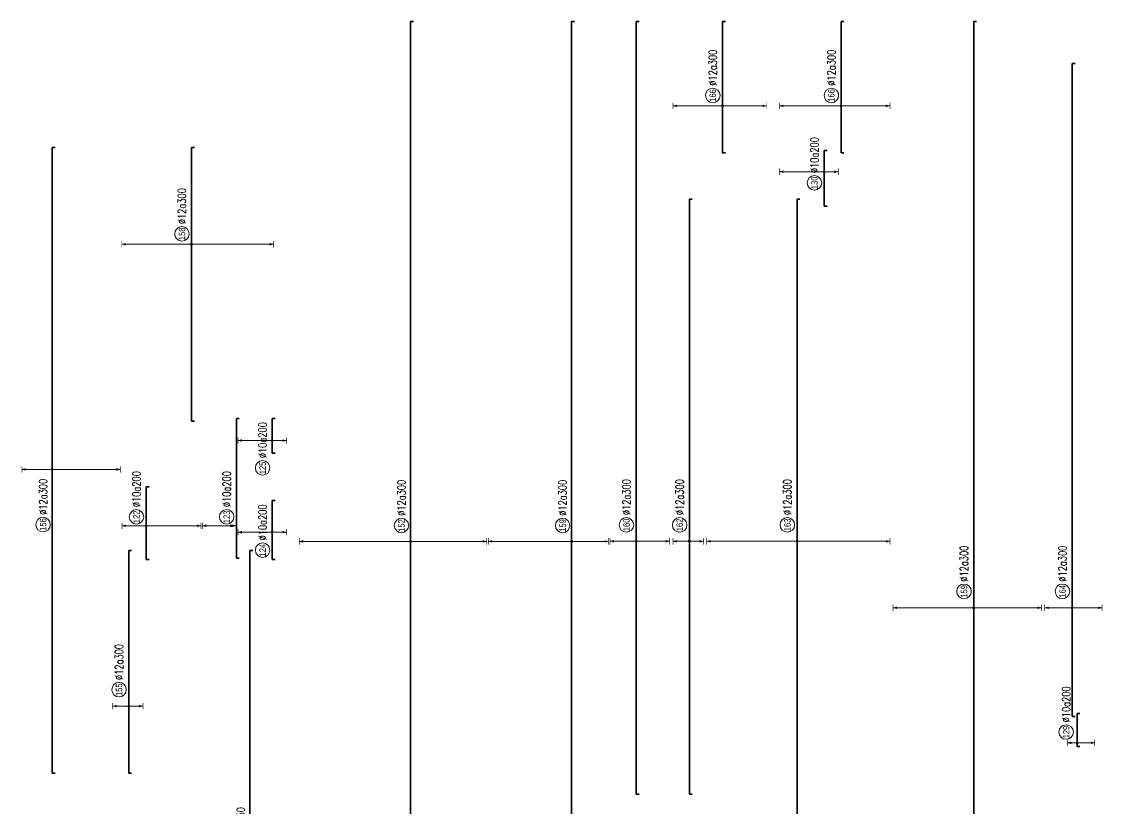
# Model space of a CAD drawing. Header units: millimetres. Extents: x -247377 to 927516, y -864259 to 155594.
# Drawn here: x 118199 to 185189, y -206910 to -158130 of the extents above; entities that cross this region are included whole.
import ezdxf
from ezdxf.enums import TextEntityAlignment as Align

# ---------------------------------------------------------------- set-up
doc = ezdxf.new("R2010")
doc.units = ezdxf.units.MM
doc.header["$MEASUREMENT"] = 0
for name, color, linetype, lineweight in [('NDC_S_DIM', 1, 'Continuous', 15), ('NDC_S_REBAR', 4, 'Continuous', 35), ('NDC_S_VN TEXT', 7, 'Continuous', 20)]:
    doc.layers.add(name, color=color, linetype=linetype, lineweight=lineweight)
doc.styles.add('ARIAL', font='arial.ttf', dxfattribs={"width": 0.8})
doc.styles.add('NDC_EN TXT', font='romans.shx', dxfattribs={"width": 0.8})

# ---------------------------------------------------------------- blocks, each defined once
blk = doc.blocks.new('*U53')
h = blk.add_hatch(color=6)
edge = h.paths.add_edge_path()
edge.add_arc((15.1, 0), 0.3, 0, 360)
at = {"layer": 'NDC_S_DIM', "color": 8}
for q in [(15.1, 9.35), (15.1, -21.12)]:
    blk.add_line((15.1, 0), q, dxfattribs=at)
for points in [[(14.1, 9.35, 0.2, 0.2, 0), (16.1, 9.35, 0, 0, 0)], [(14.1, -21.12, 0.2, 0.2, 0), (16.1, -21.12, 0, 0, 0)]]:
    blk.add_lwpolyline(points, format="xyseb", dxfattribs=at)
at = {"layer": 'NDC_S_DIM'}
blk.add_circle((-1.99, 2.8), 2.25, dxfattribs=at)
at = {"layer": 'NDC_S_DIM', "color": 6}
blk.add_circle((15.1, 0), 0.3, dxfattribs=at)
at = {"layer": 'NDC_S_DIM', "color": 8}
for points in [[(14.7, 8.15), (15.1, 9.35), (15.5, 8.15)], [(14.7, -19.92), (15.1, -21.12), (15.5, -19.92)]]:
    blk.add_solid(points, dxfattribs=at)
at = {"layer": 'NDC_S_REBAR'}
for p, q in [((0, 0), (-79.03, 0)), ((-79.03, 0), (-79.03, -0.9)), ((0, 0), (114.92, 0)), ((114.92, 0), (114.92, -0.9)), ((-79.03, -0.9), (-79.03, -0.9)), ((114.92, -0.9), (114.92, -0.9))]:
    blk.add_line(p, q, dxfattribs=at)
at = {"layer": 'NDC_S_VN TEXT', "style": 'ARIAL', "width": 0.8}
blk.add_attdef('KHT', text='', height=2, dxfattribs=at).set_placement((-1.99, 2.8), align=Align.MIDDLE_CENTER)
at = {"layer": 'NDC_S_VN TEXT', "color": 3, "style": 'NDC_EN TXT', "width": 0.75}
blk.add_attdef('DKT', (1.01, 1.55), '', height=2.5, dxfattribs=at)
blk = doc.blocks.new('*U55')
h = blk.add_hatch(color=6)
edge = h.paths.add_edge_path()
edge.add_arc((-6.91, 0), 0.3, 0, 360)
at = {"layer": 'NDC_S_DIM', "color": 8}
for q in [(-6.91, 30.13), (-6.91, -9.37)]:
    blk.add_line((-6.91, 0), q, dxfattribs=at)
for points in [[(-7.91, 30.13, 0.2, 0.2, 0), (-5.91, 30.13, 0, 0, 0)], [(-7.91, -9.37, 0.2, 0.2, 0), (-5.91, -9.37, 0, 0, 0)]]:
    blk.add_lwpolyline(points, format="xyseb", dxfattribs=at)
at = {"layer": 'NDC_S_DIM'}
blk.add_circle((-1.99, 2.8), 2.25, dxfattribs=at)
at = {"layer": 'NDC_S_DIM', "color": 6}
blk.add_circle((-6.91, 0), 0.3, dxfattribs=at)
at = {"layer": 'NDC_S_DIM', "color": 8}
for points in [[(-7.31, 28.93), (-6.91, 30.13), (-6.51, 28.93)], [(-7.31, -8.17), (-6.91, -9.37), (-6.51, -8.17)]]:
    blk.add_solid(points, dxfattribs=at)
at = {"layer": 'NDC_S_REBAR'}
for p, q in [((0, 0), (-189.33, 0)), ((-189.33, 0), (-189.33, -0.9)), ((0, 0), (91.69, 0)), ((91.69, 0), (91.69, -0.9)), ((-189.33, -0.9), (-189.33, -0.9)), ((91.69, -0.9), (91.69, -0.9))]:
    blk.add_line(p, q, dxfattribs=at)
at = {"layer": 'NDC_S_VN TEXT', "style": 'ARIAL', "width": 0.8}
blk.add_attdef('KHT', text='', height=2, dxfattribs=at).set_placement((-1.99, 2.8), align=Align.MIDDLE_CENTER)
at = {"layer": 'NDC_S_VN TEXT', "color": 3, "style": 'NDC_EN TXT', "width": 0.75}
blk.add_attdef('DKT', (1.01, 1.55), '', height=2.5, dxfattribs=at)
blk = doc.blocks.new('*U56')
h = blk.add_hatch(color=6)
edge = h.paths.add_edge_path()
edge.add_arc((-6.91, 0), 0.3, 0, 360)
at = {"layer": 'NDC_S_DIM', "color": 8}
for q in [(-6.91, 34.42), (-6.91, -23.58)]:
    blk.add_line((-6.91, 0), q, dxfattribs=at)
for points in [[(-7.91, 34.42, 0.2, 0.2, 0), (-5.91, 34.42, 0, 0, 0)], [(-7.91, -23.58, 0.2, 0.2, 0), (-5.91, -23.58, 0, 0, 0)]]:
    blk.add_lwpolyline(points, format="xyseb", dxfattribs=at)
at = {"layer": 'NDC_S_DIM'}
blk.add_circle((-1.99, 2.8), 2.25, dxfattribs=at)
at = {"layer": 'NDC_S_DIM', "color": 6}
blk.add_circle((-6.91, 0), 0.3, dxfattribs=at)
at = {"layer": 'NDC_S_DIM', "color": 8}
for points in [[(-7.31, 33.22), (-6.91, 34.42), (-6.51, 33.22)], [(-7.31, -22.38), (-6.91, -23.58), (-6.51, -22.38)]]:
    blk.add_solid(points, dxfattribs=at)
at = {"layer": 'NDC_S_REBAR'}
for p, q in [((0, 0), (-290.98, 0)), ((-290.98, 0), (-290.98, -0.9)), ((0, 0), (154.22, 0)), ((154.22, 0), (154.22, -0.9)), ((-290.98, -0.9), (-290.98, -0.9)), ((154.22, -0.9), (154.22, -0.9))]:
    blk.add_line(p, q, dxfattribs=at)
at = {"layer": 'NDC_S_VN TEXT', "style": 'ARIAL', "width": 0.8}
blk.add_attdef('KHT', text='', height=2, dxfattribs=at).set_placement((-1.99, 2.8), align=Align.MIDDLE_CENTER)
at = {"layer": 'NDC_S_VN TEXT', "color": 3, "style": 'NDC_EN TXT', "width": 0.75}
blk.add_attdef('DKT', (1.01, 1.55), '', height=2.5, dxfattribs=at)
blk = doc.blocks.new('*U58')
h = blk.add_hatch(color=6)
edge = h.paths.add_edge_path()
edge.add_arc((-6.91, 0), 0.3, 0, 360)
at = {"layer": 'NDC_S_DIM', "color": 8}
for q in [(-6.91, 25.87), (-6.91, -11.38)]:
    blk.add_line((-6.91, 0), q, dxfattribs=at)
for points in [[(-7.91, 25.87, 0.2, 0.2, 0), (-5.91, 25.87, 0, 0, 0)], [(-7.91, -11.38, 0.2, 0.2, 0), (-5.91, -11.38, 0, 0, 0)]]:
    blk.add_lwpolyline(points, format="xyseb", dxfattribs=at)
at = {"layer": 'NDC_S_DIM'}
blk.add_circle((-1.99, 2.8), 2.25, dxfattribs=at)
at = {"layer": 'NDC_S_DIM', "color": 6}
blk.add_circle((-6.91, 0), 0.3, dxfattribs=at)
at = {"layer": 'NDC_S_DIM', "color": 8}
for points in [[(-7.31, 24.67), (-6.91, 25.87), (-6.51, 24.67)], [(-7.31, -10.18), (-6.91, -11.38), (-6.51, -10.18)]]:
    blk.add_solid(points, dxfattribs=at)
at = {"layer": 'NDC_S_REBAR'}
for p, q in [((0, 0), (-153.98, 0)), ((-153.98, 0), (-153.98, -0.9)), ((0, 0), (154.22, 0)), ((154.22, 0), (154.22, -0.9)), ((-153.98, -0.9), (-153.98, -0.9)), ((154.22, -0.9), (154.22, -0.9))]:
    blk.add_line(p, q, dxfattribs=at)
at = {"layer": 'NDC_S_VN TEXT', "style": 'ARIAL', "width": 0.8}
blk.add_attdef('KHT', text='', height=2, dxfattribs=at).set_placement((-1.99, 2.8), align=Align.MIDDLE_CENTER)
at = {"layer": 'NDC_S_VN TEXT', "color": 3, "style": 'NDC_EN TXT', "width": 0.75}
blk.add_attdef('DKT', (1.01, 1.55), '', height=2.5, dxfattribs=at)
blk = doc.blocks.new('*U60')
h = blk.add_hatch(color=6)
edge = h.paths.add_edge_path()
edge.add_arc((-2.99, 0), 0.3, 0, 360)
at = {"layer": 'NDC_S_DIM', "color": 8}
for q in [(-2.99, 8.09), (-2.99, -10.41)]:
    blk.add_line((-2.99, 0), q, dxfattribs=at)
for points in [[(-3.99, 8.09, 0.2, 0.2, 0), (-1.99, 8.09, 0, 0, 0)], [(-3.99, -10.41, 0.2, 0.2, 0), (-1.99, -10.41, 0, 0, 0)]]:
    blk.add_lwpolyline(points, format="xyseb", dxfattribs=at)
at = {"layer": 'NDC_S_DIM'}
blk.add_circle((2.1, 3), 2.25, dxfattribs=at)
at = {"layer": 'NDC_S_DIM', "color": 6}
blk.add_circle((-2.99, 0), 0.3, dxfattribs=at)
at = {"layer": 'NDC_S_DIM', "color": 8}
for points in [[(-3.39, 6.89), (-2.99, 8.09), (-2.59, 6.89)], [(-3.39, -9.21), (-2.99, -10.41), (-2.59, -9.21)]]:
    blk.add_solid(points, dxfattribs=at)
at = {"layer": 'NDC_S_REBAR'}
for p, q in [((0, 0), (-81.33, 0)), ((-81.33, 0), (-81.33, -0.9)), ((0, 0), (158.12, 0)), ((158.12, 0), (158.12, -0.9)), ((-81.33, -0.9), (-81.33, -0.9)), ((158.12, -0.9), (158.12, -0.9))]:
    blk.add_line(p, q, dxfattribs=at)
at = {"layer": 'NDC_S_VN TEXT', "style": 'ARIAL', "width": 0.8}
blk.add_attdef('KHT', text='', height=2, dxfattribs=at).set_placement((2.1, 3), align=Align.MIDDLE_CENTER)
at = {"layer": 'NDC_S_VN TEXT', "color": 3, "style": 'NDC_EN TXT', "width": 0.75}
blk.add_attdef('DKT', (5.1, 1.75), '', height=2.5, dxfattribs=at)
blk = doc.blocks.new('*U61')
h = blk.add_hatch(color=6)
edge = h.paths.add_edge_path()
edge.add_arc((-2.99, 0), 0.3, 0, 360)
at = {"layer": 'NDC_S_DIM', "color": 8}
for q in [(-2.99, 5.09), (-2.99, -4.41)]:
    blk.add_line((-2.99, 0), q, dxfattribs=at)
for points in [[(-3.99, 5.09, 0.2, 0.2, 0), (-1.99, 5.09, 0, 0, 0)], [(-3.99, -4.41, 0.2, 0.2, 0), (-1.99, -4.41, 0, 0, 0)]]:
    blk.add_lwpolyline(points, format="xyseb", dxfattribs=at)
at = {"layer": 'NDC_S_DIM'}
blk.add_circle((2.1, 3), 2.25, dxfattribs=at)
at = {"layer": 'NDC_S_DIM', "color": 6}
blk.add_circle((-2.99, 0), 0.3, dxfattribs=at)
at = {"layer": 'NDC_S_DIM', "color": 8}
for points in [[(-3.39, 3.89), (-2.99, 5.09), (-2.59, 3.89)], [(-3.39, -3.21), (-2.99, -4.41), (-2.59, -3.21)]]:
    blk.add_solid(points, dxfattribs=at)
at = {"layer": 'NDC_S_REBAR'}
for p, q in [((0, 0), (-81.33, 0)), ((-81.33, 0), (-81.33, -0.9)), ((0, 0), (103.12, 0)), ((103.12, 0), (103.12, -0.9)), ((-81.33, -0.9), (-81.33, -0.9)), ((103.12, -0.9), (103.12, -0.9))]:
    blk.add_line(p, q, dxfattribs=at)
at = {"layer": 'NDC_S_VN TEXT', "style": 'ARIAL', "width": 0.8}
blk.add_attdef('KHT', text='', height=2, dxfattribs=at).set_placement((2.1, 3), align=Align.MIDDLE_CENTER)
at = {"layer": 'NDC_S_VN TEXT', "color": 3, "style": 'NDC_EN TXT', "width": 0.75}
blk.add_attdef('DKT', (5.1, 1.75), '', height=2.5, dxfattribs=at)
blk = doc.blocks.new('*U62')
h = blk.add_hatch(color=6)
edge = h.paths.add_edge_path()
edge.add_arc((-2.99, 0), 0.3, 0, 360)
at = {"layer": 'NDC_S_DIM', "color": 8}
for q in [(-2.99, 27.96), (-2.99, -28.79)]:
    blk.add_line((-2.99, 0), q, dxfattribs=at)
for points in [[(-3.99, 27.96, 0.2, 0.2, 0), (-1.99, 27.96, 0, 0, 0)], [(-3.99, -28.79, 0.2, 0.2, 0), (-1.99, -28.79, 0, 0, 0)]]:
    blk.add_lwpolyline(points, format="xyseb", dxfattribs=at)
at = {"layer": 'NDC_S_DIM'}
blk.add_circle((2.1, 3), 2.25, dxfattribs=at)
at = {"layer": 'NDC_S_DIM', "color": 6}
blk.add_circle((-2.99, 0), 0.3, dxfattribs=at)
at = {"layer": 'NDC_S_DIM', "color": 8}
for points in [[(-3.39, 26.76), (-2.99, 27.96), (-2.59, 26.76)], [(-3.39, -27.59), (-2.99, -28.79), (-2.59, -27.59)]]:
    blk.add_solid(points, dxfattribs=at)
at = {"layer": 'NDC_S_REBAR'}
for p, q in [((0, 0), (-150.08, 0)), ((-150.08, 0), (-150.08, -0.9)), ((0, 0), (103.12, 0)), ((103.12, 0), (103.12, -0.9)), ((-150.08, -0.9), (-150.08, -0.9)), ((103.12, -0.9), (103.12, -0.9))]:
    blk.add_line(p, q, dxfattribs=at)
at = {"layer": 'NDC_S_VN TEXT', "style": 'ARIAL', "width": 0.8}
blk.add_attdef('KHT', text='', height=2, dxfattribs=at).set_placement((2.1, 3), align=Align.MIDDLE_CENTER)
at = {"layer": 'NDC_S_VN TEXT', "color": 3, "style": 'NDC_EN TXT', "width": 0.75}
blk.add_attdef('DKT', (5.1, 1.75), '', height=2.5, dxfattribs=at)
blk = doc.blocks.new('*U63')
h = blk.add_hatch(color=6)
edge = h.paths.add_edge_path()
edge.add_arc((-2.99, 0), 0.3, 0, 360)
at = {"layer": 'NDC_S_DIM', "color": 8}
for q in [(-2.99, 8.47), (-2.99, -9.28)]:
    blk.add_line((-2.99, 0), q, dxfattribs=at)
for points in [[(-3.99, 8.47, 0.2, 0.2, 0), (-1.99, 8.47, 0, 0, 0)], [(-3.99, -9.28, 0.2, 0.2, 0), (-1.99, -9.28, 0, 0, 0)]]:
    blk.add_lwpolyline(points, format="xyseb", dxfattribs=at)
at = {"layer": 'NDC_S_DIM'}
blk.add_circle((2.1, 3), 2.25, dxfattribs=at)
at = {"layer": 'NDC_S_DIM', "color": 6}
blk.add_circle((-2.99, 0), 0.3, dxfattribs=at)
at = {"layer": 'NDC_S_DIM', "color": 8}
for points in [[(-3.39, 7.27), (-2.99, 8.47), (-2.59, 7.27)], [(-3.39, -8.08), (-2.99, -9.28), (-2.59, -8.08)]]:
    blk.add_solid(points, dxfattribs=at)
at = {"layer": 'NDC_S_REBAR'}
for p, q in [((0, 0), (-36.73, 0)), ((-36.73, 0), (-36.73, -0.9)), ((0, 0), (165.74, 0)), ((165.74, 0), (165.74, -0.9)), ((-36.73, -0.9), (-36.73, -0.9)), ((165.74, -0.9), (165.74, -0.9))]:
    blk.add_line(p, q, dxfattribs=at)
at = {"layer": 'NDC_S_VN TEXT', "style": 'ARIAL', "width": 0.8}
blk.add_attdef('KHT', text='', height=2, dxfattribs=at).set_placement((2.1, 3), align=Align.MIDDLE_CENTER)
at = {"layer": 'NDC_S_VN TEXT', "color": 3, "style": 'NDC_EN TXT', "width": 0.75}
blk.add_attdef('DKT', (5.1, 1.75), '', height=2.5, dxfattribs=at)
blk = doc.blocks.new('*U64')
h = blk.add_hatch(color=6)
edge = h.paths.add_edge_path()
edge.add_arc((-2.99, 0), 0.3, 0, 360)
at = {"layer": 'NDC_S_DIM', "color": 8}
for q in [(-2.99, 15.35), (-2.99, -13.65)]:
    blk.add_line((-2.99, 0), q, dxfattribs=at)
for points in [[(-3.99, 15.35, 0.2, 0.2, 0), (-1.99, 15.35, 0, 0, 0)], [(-3.99, -13.65, 0.2, 0.2, 0), (-1.99, -13.65, 0, 0, 0)]]:
    blk.add_lwpolyline(points, format="xyseb", dxfattribs=at)
at = {"layer": 'NDC_S_DIM'}
blk.add_circle((0.25, 3), 2.25, dxfattribs=at)
at = {"layer": 'NDC_S_DIM', "color": 6}
blk.add_circle((-2.99, 0), 0.3, dxfattribs=at)
at = {"layer": 'NDC_S_DIM', "color": 8}
for points in [[(-3.39, 14.15), (-2.99, 15.35), (-2.59, 14.15)], [(-3.39, -12.45), (-2.99, -13.65), (-2.59, -12.45)]]:
    blk.add_solid(points, dxfattribs=at)
at = {"layer": 'NDC_S_REBAR'}
for p, q in [((0, 0), (-17.57, 0)), ((-17.57, 0), (-17.57, -0.9)), ((0, 0), (23.14, 0)), ((23.14, 0), (23.14, -0.9)), ((-17.57, -0.9), (-17.57, -0.9)), ((23.14, -0.9), (23.14, -0.9))]:
    blk.add_line(p, q, dxfattribs=at)
at = {"layer": 'NDC_S_VN TEXT', "style": 'ARIAL', "width": 0.8}
blk.add_attdef('KHT', text='', height=2, dxfattribs=at).set_placement((0.25, 3), align=Align.MIDDLE_CENTER)
at = {"layer": 'NDC_S_VN TEXT', "color": 3, "style": 'NDC_EN TXT', "width": 0.75}
blk.add_attdef('DKT', (3.25, 1.75), '', height=2.5, dxfattribs=at)
blk = doc.blocks.new('*U83')
h = blk.add_hatch(color=6)
edge = h.paths.add_edge_path()
edge.add_arc((-2.99, 0), 0.3, 0, 360)
at = {"layer": 'NDC_S_DIM', "color": 8}
for q in [(-2.99, 21.63), (-2.99, -25.41)]:
    blk.add_line((-2.99, 0), q, dxfattribs=at)
for points in [[(-3.99, 21.63, 0.2, 0.2, 0), (-1.99, 21.63, 0, 0, 0)], [(-3.99, -25.41, 0.2, 0.2, 0), (-1.99, -25.41, 0, 0, 0)]]:
    blk.add_lwpolyline(points, format="xyseb", dxfattribs=at)
at = {"layer": 'NDC_S_DIM'}
blk.add_circle((0.25, 3), 2.25, dxfattribs=at)
at = {"layer": 'NDC_S_DIM', "color": 6}
blk.add_circle((-2.99, 0), 0.3, dxfattribs=at)
at = {"layer": 'NDC_S_DIM', "color": 8}
for points in [[(-3.39, 20.43), (-2.99, 21.63), (-2.59, 20.43)], [(-3.39, -24.21), (-2.99, -25.41), (-2.59, -24.21)]]:
    blk.add_solid(points, dxfattribs=at)
at = {"layer": 'NDC_S_REBAR'}
for p, q in [((0, 0), (-57.8, 0)), ((-57.8, 0), (-57.8, -0.9)), ((0, 0), (27.05, 0)), ((27.05, 0), (27.05, -0.9)), ((-57.8, -0.9), (-57.8, -0.9)), ((27.05, -0.9), (27.05, -0.9))]:
    blk.add_line(p, q, dxfattribs=at)
at = {"layer": 'NDC_S_VN TEXT', "style": 'ARIAL', "width": 0.8}
blk.add_attdef('KHT', text='', height=2, dxfattribs=at).set_placement((0.25, 3), align=Align.MIDDLE_CENTER)
at = {"layer": 'NDC_S_VN TEXT', "color": 3, "style": 'NDC_EN TXT', "width": 0.75}
blk.add_attdef('DKT', (3.25, 1.75), '', height=2.5, dxfattribs=at)
blk = doc.blocks.new('*U411')
h = blk.add_hatch(color=6)
edge = h.paths.add_edge_path()
edge.add_arc((-2.99, 0), 0.3, 0, 360)
at = {"layer": 'NDC_S_DIM', "color": 8}
for q in [(-2.99, 24.96), (-2.99, -21.04)]:
    blk.add_line((-2.99, 0), q, dxfattribs=at)
for points in [[(-3.99, 24.96, 0.2, 0.2, 0), (-1.99, 24.96, 0, 0, 0)], [(-3.99, -21.04, 0.2, 0.2, 0), (-1.99, -21.04, 0, 0, 0)]]:
    blk.add_lwpolyline(points, format="xyseb", dxfattribs=at)
at = {"layer": 'NDC_S_DIM'}
blk.add_circle((2.1, 3), 2.25, dxfattribs=at)
at = {"layer": 'NDC_S_DIM', "color": 6}
blk.add_circle((-2.99, 0), 0.3, dxfattribs=at)
at = {"layer": 'NDC_S_DIM', "color": 8}
for points in [[(-3.39, 23.76), (-2.99, 24.96), (-2.59, 23.76)], [(-3.39, -19.84), (-2.99, -21.04), (-2.59, -19.84)]]:
    blk.add_solid(points, dxfattribs=at)
at = {"layer": 'NDC_S_REBAR'}
for p, q in [((0, 0), (-129.49, 0)), ((-129.49, 0), (-129.49, -0.9)), ((0, 0), (178.72, 0)), ((178.72, 0), (178.72, -0.9)), ((-129.49, -0.9), (-129.49, -0.9)), ((178.72, -0.9), (178.72, -0.9))]:
    blk.add_line(p, q, dxfattribs=at)
at = {"layer": 'NDC_S_VN TEXT', "style": 'ARIAL', "width": 0.8}
blk.add_attdef('KHT', text='', height=2, dxfattribs=at).set_placement((2.1, 3), align=Align.MIDDLE_CENTER)
at = {"layer": 'NDC_S_VN TEXT', "color": 3, "style": 'NDC_EN TXT', "width": 0.75}
blk.add_attdef('DKT', (5.1, 1.75), '', height=2.5, dxfattribs=at)
blk = doc.blocks.new('*U420')
h = blk.add_hatch(color=6)
edge = h.paths.add_edge_path()
edge.add_arc((-2.99, 0), 0.3, 0, 360)
at = {"layer": 'NDC_S_DIM', "color": 8}
for q in [(-2.99, 13.85), (-2.99, -4.4)]:
    blk.add_line((-2.99, 0), q, dxfattribs=at)
for points in [[(-3.99, 13.85, 0.2, 0.2, 0), (-1.99, 13.85, 0, 0, 0)], [(-3.99, -4.4, 0.2, 0.2, 0), (-1.99, -4.4, 0, 0, 0)]]:
    blk.add_lwpolyline(points, format="xyseb", dxfattribs=at)
at = {"layer": 'NDC_S_DIM'}
blk.add_circle((-6.45, 3), 2.25, dxfattribs=at)
at = {"layer": 'NDC_S_DIM', "color": 6}
blk.add_circle((-2.99, 0), 0.3, dxfattribs=at)
at = {"layer": 'NDC_S_DIM', "color": 8}
for points in [[(-3.39, 12.65), (-2.99, 13.85), (-2.59, 12.65)], [(-3.39, -3.2), (-2.99, -4.4), (-2.59, -3.2)]]:
    blk.add_solid(points, dxfattribs=at)
at = {"layer": 'NDC_S_REBAR'}
for p, q in [((0, 0), (-13.67, 0)), ((-13.67, 0), (-13.67, -0.9)), ((0, 0), (3.53, 0)), ((3.53, 0), (3.53, -0.9)), ((-13.67, -0.9), (-13.67, -0.9)), ((3.53, -0.9), (3.53, -0.9))]:
    blk.add_line(p, q, dxfattribs=at)
at = {"layer": 'NDC_S_VN TEXT', "style": 'ARIAL', "width": 0.8}
blk.add_attdef('KHT', text='', height=2, dxfattribs=at).set_placement((-6.45, 3), align=Align.MIDDLE_CENTER)
at = {"layer": 'NDC_S_VN TEXT', "color": 3, "style": 'NDC_EN TXT', "width": 0.75}
blk.add_attdef('DKT', (-3.45, 1.75), '', height=2.5, dxfattribs=at)
blk = doc.blocks.new('*U433')
h = blk.add_hatch(color=6)
edge = h.paths.add_edge_path()
edge.add_arc((-4.39, 0), 0.3, 0, 360)
at = {"layer": 'NDC_S_DIM', "color": 8}
for q in [(-4.39, 3), (-4.39, -5.5)]:
    blk.add_line((-4.39, 0), q, dxfattribs=at)
for points in [[(-5.39, 3, 0.2, 0.2, 0), (-3.39, 3, 0, 0, 0)], [(-5.39, -5.5, 0.2, 0.2, 0), (-3.39, -5.5, 0, 0, 0)]]:
    blk.add_lwpolyline(points, format="xyseb", dxfattribs=at)
at = {"layer": 'NDC_S_DIM'}
blk.add_circle((-1.06, 3.38), 2.25, dxfattribs=at)
at = {"layer": 'NDC_S_DIM', "color": 6}
blk.add_circle((-4.39, 0), 0.3, dxfattribs=at)
at = {"layer": 'NDC_S_DIM', "color": 8}
for points in [[(-4.79, 1.8), (-4.39, 3), (-3.99, 1.8)], [(-4.79, -4.3), (-4.39, -5.5), (-3.99, -4.3)]]:
    blk.add_solid(points, dxfattribs=at)
at = {"layer": 'NDC_S_REBAR'}
for p, q in [((0, 0), (-5.52, 0)), ((-5.52, 0), (-5.52, -0.9)), ((0, 0), (4.68, 0)), ((-5.52, -0.9), (-5.52, -0.9)), ((4.68, 0), (4.68, -0.9)), ((4.68, -0.9), (4.68, -0.9))]:
    blk.add_line(p, q, dxfattribs=at)
at = {"layer": 'NDC_S_VN TEXT', "style": 'ARIAL', "width": 0.8}
blk.add_attdef('KHT', text='', height=2, dxfattribs=at).set_placement((-1.06, 3.38), align=Align.MIDDLE_CENTER)
at = {"layer": 'NDC_S_VN TEXT', "color": 3, "style": 'NDC_EN TXT', "width": 0.75}
blk.add_attdef('DKT', (1.94, 2.13), '', height=2.5, dxfattribs=at)
blk = doc.blocks.new('*U448')
h = blk.add_hatch(color=6)
edge = h.paths.add_edge_path()
edge.add_arc((0, 0), 0.3, 0, 360)
at = {"layer": 'NDC_S_DIM', "color": 8}
for q in [(0, 7.53), (0, -17)]:
    blk.add_line((0, 0), q, dxfattribs=at)
for points in [[(-1, 7.53, 0.2, 0.2, 0), (1, 7.53, 0, 0, 0)], [(-1, -17, 0.2, 0.2, 0), (1, -17, 0, 0, 0)]]:
    blk.add_lwpolyline(points, format="xyseb", dxfattribs=at)
at = {"layer": 'NDC_S_DIM'}
blk.add_circle((2.76, 3), 2.25, dxfattribs=at)
at = {"layer": 'NDC_S_DIM', "color": 6}
blk.add_circle((0, 0), 0.3, dxfattribs=at)
at = {"layer": 'NDC_S_DIM', "color": 8}
for points in [[(-0.4, 6.33), (0, 7.53), (0.4, 6.33)], [(-0.4, -15.8), (0, -17), (0.4, -15.8)]]:
    blk.add_solid(points, dxfattribs=at)
at = {"layer": 'NDC_S_REBAR'}
for p, q in [((0, 0), (-10.42, 0)), ((-10.42, 0), (-10.42, -0.9)), ((0, 0), (12.03, 0)), ((12.03, 0), (12.03, -0.9)), ((-10.42, -0.9), (-10.42, -0.9)), ((12.03, -0.9), (12.03, -0.9))]:
    blk.add_line(p, q, dxfattribs=at)
at = {"layer": 'NDC_S_VN TEXT', "style": 'ARIAL', "width": 0.8}
blk.add_attdef('KHT', text='', height=2, dxfattribs=at).set_placement((2.76, 3), align=Align.MIDDLE_CENTER)
at = {"layer": 'NDC_S_VN TEXT', "color": 3, "style": 'NDC_EN TXT', "width": 0.75}
blk.add_attdef('DKT', (5.76, 1.75), '', height=2.5, dxfattribs=at)
blk = doc.blocks.new('*U802')
h = blk.add_hatch(color=6)
edge = h.paths.add_edge_path()
edge.add_arc((0, 1.57), 0.3, 0, 360)
at = {"layer": 'NDC_S_DIM', "color": 8}
for q in [(0, 10.52), (0, 0.02)]:
    blk.add_line((0, 1.57), q, dxfattribs=at)
for points in [[(-1, 10.52, 0.2, 0.2, 0), (1, 10.52, 0, 0, 0)], [(-1, 0.02, 0.2, 0.2, 0), (1, 0.02, 0, 0, 0)]]:
    blk.add_lwpolyline(points, format="xyseb", dxfattribs=at)
at = {"layer": 'NDC_S_DIM'}
blk.add_circle((2.76, 3), 2.25, dxfattribs=at)
at = {"layer": 'NDC_S_DIM', "color": 6}
blk.add_circle((0, 1.57), 0.3, dxfattribs=at)
at = {"layer": 'NDC_S_DIM', "color": 8}
for points in [[(-0.4, 9.32), (0, 10.52), (0.4, 9.32)], [(-0.4, 1.22), (0, 0.02), (0.4, 1.22)]]:
    blk.add_solid(points, dxfattribs=at)
at = {"layer": 'NDC_S_REBAR'}
for p, q in [((0, 0), (-10.07, 0)), ((-10.07, 0), (-10.07, -0.9)), ((0, 0), (33.28, 0)), ((33.28, 0), (33.28, -0.9)), ((-10.07, -0.9), (-10.07, -0.9)), ((33.28, -0.9), (33.28, -0.9))]:
    blk.add_line(p, q, dxfattribs=at)
at = {"layer": 'NDC_S_VN TEXT', "style": 'ARIAL', "width": 0.8}
blk.add_attdef('KHT', text='', height=2, dxfattribs=at).set_placement((2.76, 3), align=Align.MIDDLE_CENTER)
at = {"layer": 'NDC_S_VN TEXT', "color": 3, "style": 'NDC_EN TXT', "width": 0.75}
blk.add_attdef('DKT', (5.76, 1.75), '', height=2.5, dxfattribs=at)
blk = doc.blocks.new('*U803')
h = blk.add_hatch(color=6)
edge = h.paths.add_edge_path()
edge.add_arc((0, 0), 0.3, 0, 360)
at = {"layer": 'NDC_S_DIM', "color": 8}
for q in [(0, 10.64), (0, -4.41)]:
    blk.add_line((0, 0), q, dxfattribs=at)
for points in [[(-1, 10.64, 0.2, 0.2, 0), (1, 10.64, 0, 0, 0)], [(-1, -4.41, 0.2, 0.2, 0), (1, -4.41, 0, 0, 0)]]:
    blk.add_lwpolyline(points, format="xyseb", dxfattribs=at)
at = {"layer": 'NDC_S_DIM'}
blk.add_circle((-5.56, 3), 2.25, dxfattribs=at)
at = {"layer": 'NDC_S_DIM', "color": 6}
blk.add_circle((0, 0), 0.3, dxfattribs=at)
at = {"layer": 'NDC_S_DIM', "color": 8}
for points in [[(-0.4, 9.44), (0, 10.64), (0.4, 9.44)], [(-0.4, -3.21), (0, -4.41), (0.4, -3.21)]]:
    blk.add_solid(points, dxfattribs=at)
at = {"layer": 'NDC_S_REBAR'}
for p, q in [((0, 0), (-8.41, 0)), ((-8.41, 0), (-8.41, -0.9)), ((0, 0), (9.79, 0)), ((9.79, 0), (9.79, -0.9)), ((-8.41, -0.9), (-8.41, -0.9)), ((9.79, -0.9), (9.79, -0.9))]:
    blk.add_line(p, q, dxfattribs=at)
at = {"layer": 'NDC_S_VN TEXT', "style": 'ARIAL', "width": 0.8}
blk.add_attdef('KHT', text='', height=2, dxfattribs=at).set_placement((-5.56, 3), align=Align.MIDDLE_CENTER)
at = {"layer": 'NDC_S_VN TEXT', "color": 3, "style": 'NDC_EN TXT', "width": 0.75}
blk.add_attdef('DKT', (-2.56, 1.75), '', height=2.5, dxfattribs=at)
blk = doc.blocks.new('*U804')
h = blk.add_hatch(color=6)
edge = h.paths.add_edge_path()
edge.add_arc((2.92, 0), 0.3, 0, 360)
at = {"layer": 'NDC_S_DIM', "color": 8}
for q in [(2.92, 10.64), (2.92, -4.41)]:
    blk.add_line((2.92, 0), q, dxfattribs=at)
for points in [[(1.92, 10.64, 0.2, 0.2, 0), (3.92, 10.64, 0, 0, 0)], [(1.92, -4.41, 0.2, 0.2, 0), (3.92, -4.41, 0, 0, 0)]]:
    blk.add_lwpolyline(points, format="xyseb", dxfattribs=at)
at = {"layer": 'NDC_S_DIM'}
blk.add_circle((-5.56, 3), 2.25, dxfattribs=at)
at = {"layer": 'NDC_S_DIM', "color": 6}
blk.add_circle((2.92, 0), 0.3, dxfattribs=at)
at = {"layer": 'NDC_S_DIM', "color": 8}
for points in [[(2.52, 9.44), (2.92, 10.64), (3.32, 9.44)], [(2.52, -3.21), (2.92, -4.41), (3.32, -3.21)]]:
    blk.add_solid(points, dxfattribs=at)
at = {"layer": 'NDC_S_REBAR'}
for p, q in [((0, 0), (-0.96, 0)), ((-0.96, 0), (-0.96, -0.9)), ((0, 0), (9.79, 0)), ((9.79, 0), (9.79, -0.9)), ((-0.96, -0.9), (-0.96, -0.9)), ((9.79, -0.9), (9.79, -0.9))]:
    blk.add_line(p, q, dxfattribs=at)
at = {"layer": 'NDC_S_VN TEXT', "style": 'ARIAL', "width": 0.8}
blk.add_attdef('KHT', text='', height=2, dxfattribs=at).set_placement((-5.56, 3), align=Align.MIDDLE_CENTER)
at = {"layer": 'NDC_S_VN TEXT', "color": 3, "style": 'NDC_EN TXT', "width": 0.75}
blk.add_attdef('DKT', (-2.56, 1.75), '', height=2.5, dxfattribs=at)
blk = doc.blocks.new('*U805')
h = blk.add_hatch(color=6)
edge = h.paths.add_edge_path()
edge.add_arc((-2.99, 0), 0.3, 0, 360)
at = {"layer": 'NDC_S_DIM', "color": 8}
for q in [(-2.99, 4.94), (-2.99, -4.41)]:
    blk.add_line((-2.99, 0), q, dxfattribs=at)
for points in [[(-3.99, 4.94, 0.2, 0.2, 0), (-1.99, 4.94, 0, 0, 0)], [(-3.99, -4.41, 0.2, 0.2, 0), (-1.99, -4.41, 0, 0, 0)]]:
    blk.add_lwpolyline(points, format="xyseb", dxfattribs=at)
at = {"layer": 'NDC_S_DIM'}
blk.add_circle((2.1, 3), 2.25, dxfattribs=at)
at = {"layer": 'NDC_S_DIM', "color": 6}
blk.add_circle((-2.99, 0), 0.3, dxfattribs=at)
at = {"layer": 'NDC_S_DIM', "color": 8}
for points in [[(-3.39, 3.74), (-2.99, 4.94), (-2.59, 3.74)], [(-3.39, -3.21), (-2.99, -4.41), (-2.59, -3.21)]]:
    blk.add_solid(points, dxfattribs=at)
at = {"layer": 'NDC_S_REBAR'}
for p, q in [((0, 0), (-23.75, 0)), ((-23.75, 0), (-23.75, -0.9)), ((0, 0), (45.2, 0)), ((45.2, 0), (45.2, -0.9)), ((-23.75, -0.9), (-23.75, -0.9)), ((45.2, -0.9), (45.2, -0.9))]:
    blk.add_line(p, q, dxfattribs=at)
at = {"layer": 'NDC_S_VN TEXT', "style": 'ARIAL', "width": 0.8}
blk.add_attdef('KHT', text='', height=2, dxfattribs=at).set_placement((2.1, 3), align=Align.MIDDLE_CENTER)
at = {"layer": 'NDC_S_VN TEXT', "color": 3, "style": 'NDC_EN TXT', "width": 0.75}
blk.add_attdef('DKT', (5.1, 1.75), '', height=2.5, dxfattribs=at)
blk = doc.blocks.new('*U806')
h = blk.add_hatch(color=6)
edge = h.paths.add_edge_path()
edge.add_arc((-2.99, 0), 0.3, 0, 360)
at = {"layer": 'NDC_S_DIM', "color": 8}
for q in [(-2.99, 19.11), (-2.99, -15.14)]:
    blk.add_line((-2.99, 0), q, dxfattribs=at)
for points in [[(-3.99, 19.11, 0.2, 0.2, 0), (-1.99, 19.11, 0, 0, 0)], [(-3.99, -15.14, 0.2, 0.2, 0), (-1.99, -15.14, 0, 0, 0)]]:
    blk.add_lwpolyline(points, format="xyseb", dxfattribs=at)
at = {"layer": 'NDC_S_DIM'}
blk.add_circle((0.25, 3), 2.25, dxfattribs=at)
at = {"layer": 'NDC_S_DIM', "color": 6}
blk.add_circle((-2.99, 0), 0.3, dxfattribs=at)
at = {"layer": 'NDC_S_DIM', "color": 8}
for points in [[(-3.39, 17.91), (-2.99, 19.11), (-2.59, 17.91)], [(-3.39, -13.94), (-2.99, -15.14), (-2.59, -13.94)]]:
    blk.add_solid(points, dxfattribs=at)
at = {"layer": 'NDC_S_REBAR'}
for p, q in [((0, 0), (-17.57, 0)), ((-17.57, 0), (-17.57, -0.9)), ((0, 0), (23.14, 0)), ((23.14, 0), (23.14, -0.9)), ((-17.57, -0.9), (-17.57, -0.9)), ((23.14, -0.9), (23.14, -0.9))]:
    blk.add_line(p, q, dxfattribs=at)
at = {"layer": 'NDC_S_VN TEXT', "style": 'ARIAL', "width": 0.8}
blk.add_attdef('KHT', text='', height=2, dxfattribs=at).set_placement((0.25, 3), align=Align.MIDDLE_CENTER)
at = {"layer": 'NDC_S_VN TEXT', "color": 3, "style": 'NDC_EN TXT', "width": 0.75}
blk.add_attdef('DKT', (3.25, 1.75), '', height=2.5, dxfattribs=at)

msp = doc.modelspace()

# ---------------------------------------------------------------- block references
at = {"xscale": 200, "yscale": 200, "zscale": 200, "rotation": 90}
for name, p, values in [('*U56', (142303.7, -188973.6), {'KHT': '152', 'DKT': '%%c12a300'}), ('*U58', (152292.3, -188973.6), {'KHT': '159', 'DKT': '%%c12a300'}), ('*U60', (156286.9, -189753.6), {'KHT': '160', 'DKT': '%%c12a300'}), ('*U64', (161639.2, -162756.9), {'KHT': '166', 'DKT': '%%c12a300'}), ('*U806', (168990.5, -162756.9), {'KHT': '166', 'DKT': '%%c12a300'}), ('*U411', (177211.3, -193873.5), {'KHT': '159', 'DKT': '%%c12a300'}), ('*U63', (183311.9, -193873.5), {'KHT': '164', 'DKT': '%%c12a300'}), ('*U420', (167939.6, -166836.6), {'KHT': '130', 'DKT': '%%c10a200'}), ('*U53', (120088.4, -188913.6), {'KHT': '156', 'DKT': '%%c12a300'}), ('*U83', (128737.3, -171339.7), {'KHT': '158', 'DKT': '%%c12a300'}), ('*U61', (159586.8, -189753.6), {'KHT': '162', 'DKT': '%%c12a300'}), ('*U62', (166261.6, -189753.6), {'KHT': '163', 'DKT': '%%c12a300'}), ('*U802', (131508.9, -189385.4), {'KHT': '123', 'DKT': '%%C10a200'}), ('*U804', (133736.9, -184687.4), {'KHT': '125', 'DKT': '%%C10a200'}), ('*U448', (125917.9, -189385.4), {'KHT': '122', 'DKT': '%%C10a200'}), ('*U803', (133736.9, -189787.4), {'KHT': '124', 'DKT': '%%C10a200'}), ('*U805', (124837.1, -199970.8), {'KHT': '155', 'DKT': '%%c12a300'}), ('*U55', (132345.4, -209268.9), {'KHT': '154', 'DKT': '%%c12a150'}), ('*U433', (183618.8, -201965.9), {'KHT': '129', 'DKT': '%%c10a200'})]:
    msp.add_blockref(name, p, dxfattribs=at).add_auto_attribs(values)

doc.saveas('drawing.dxf')
